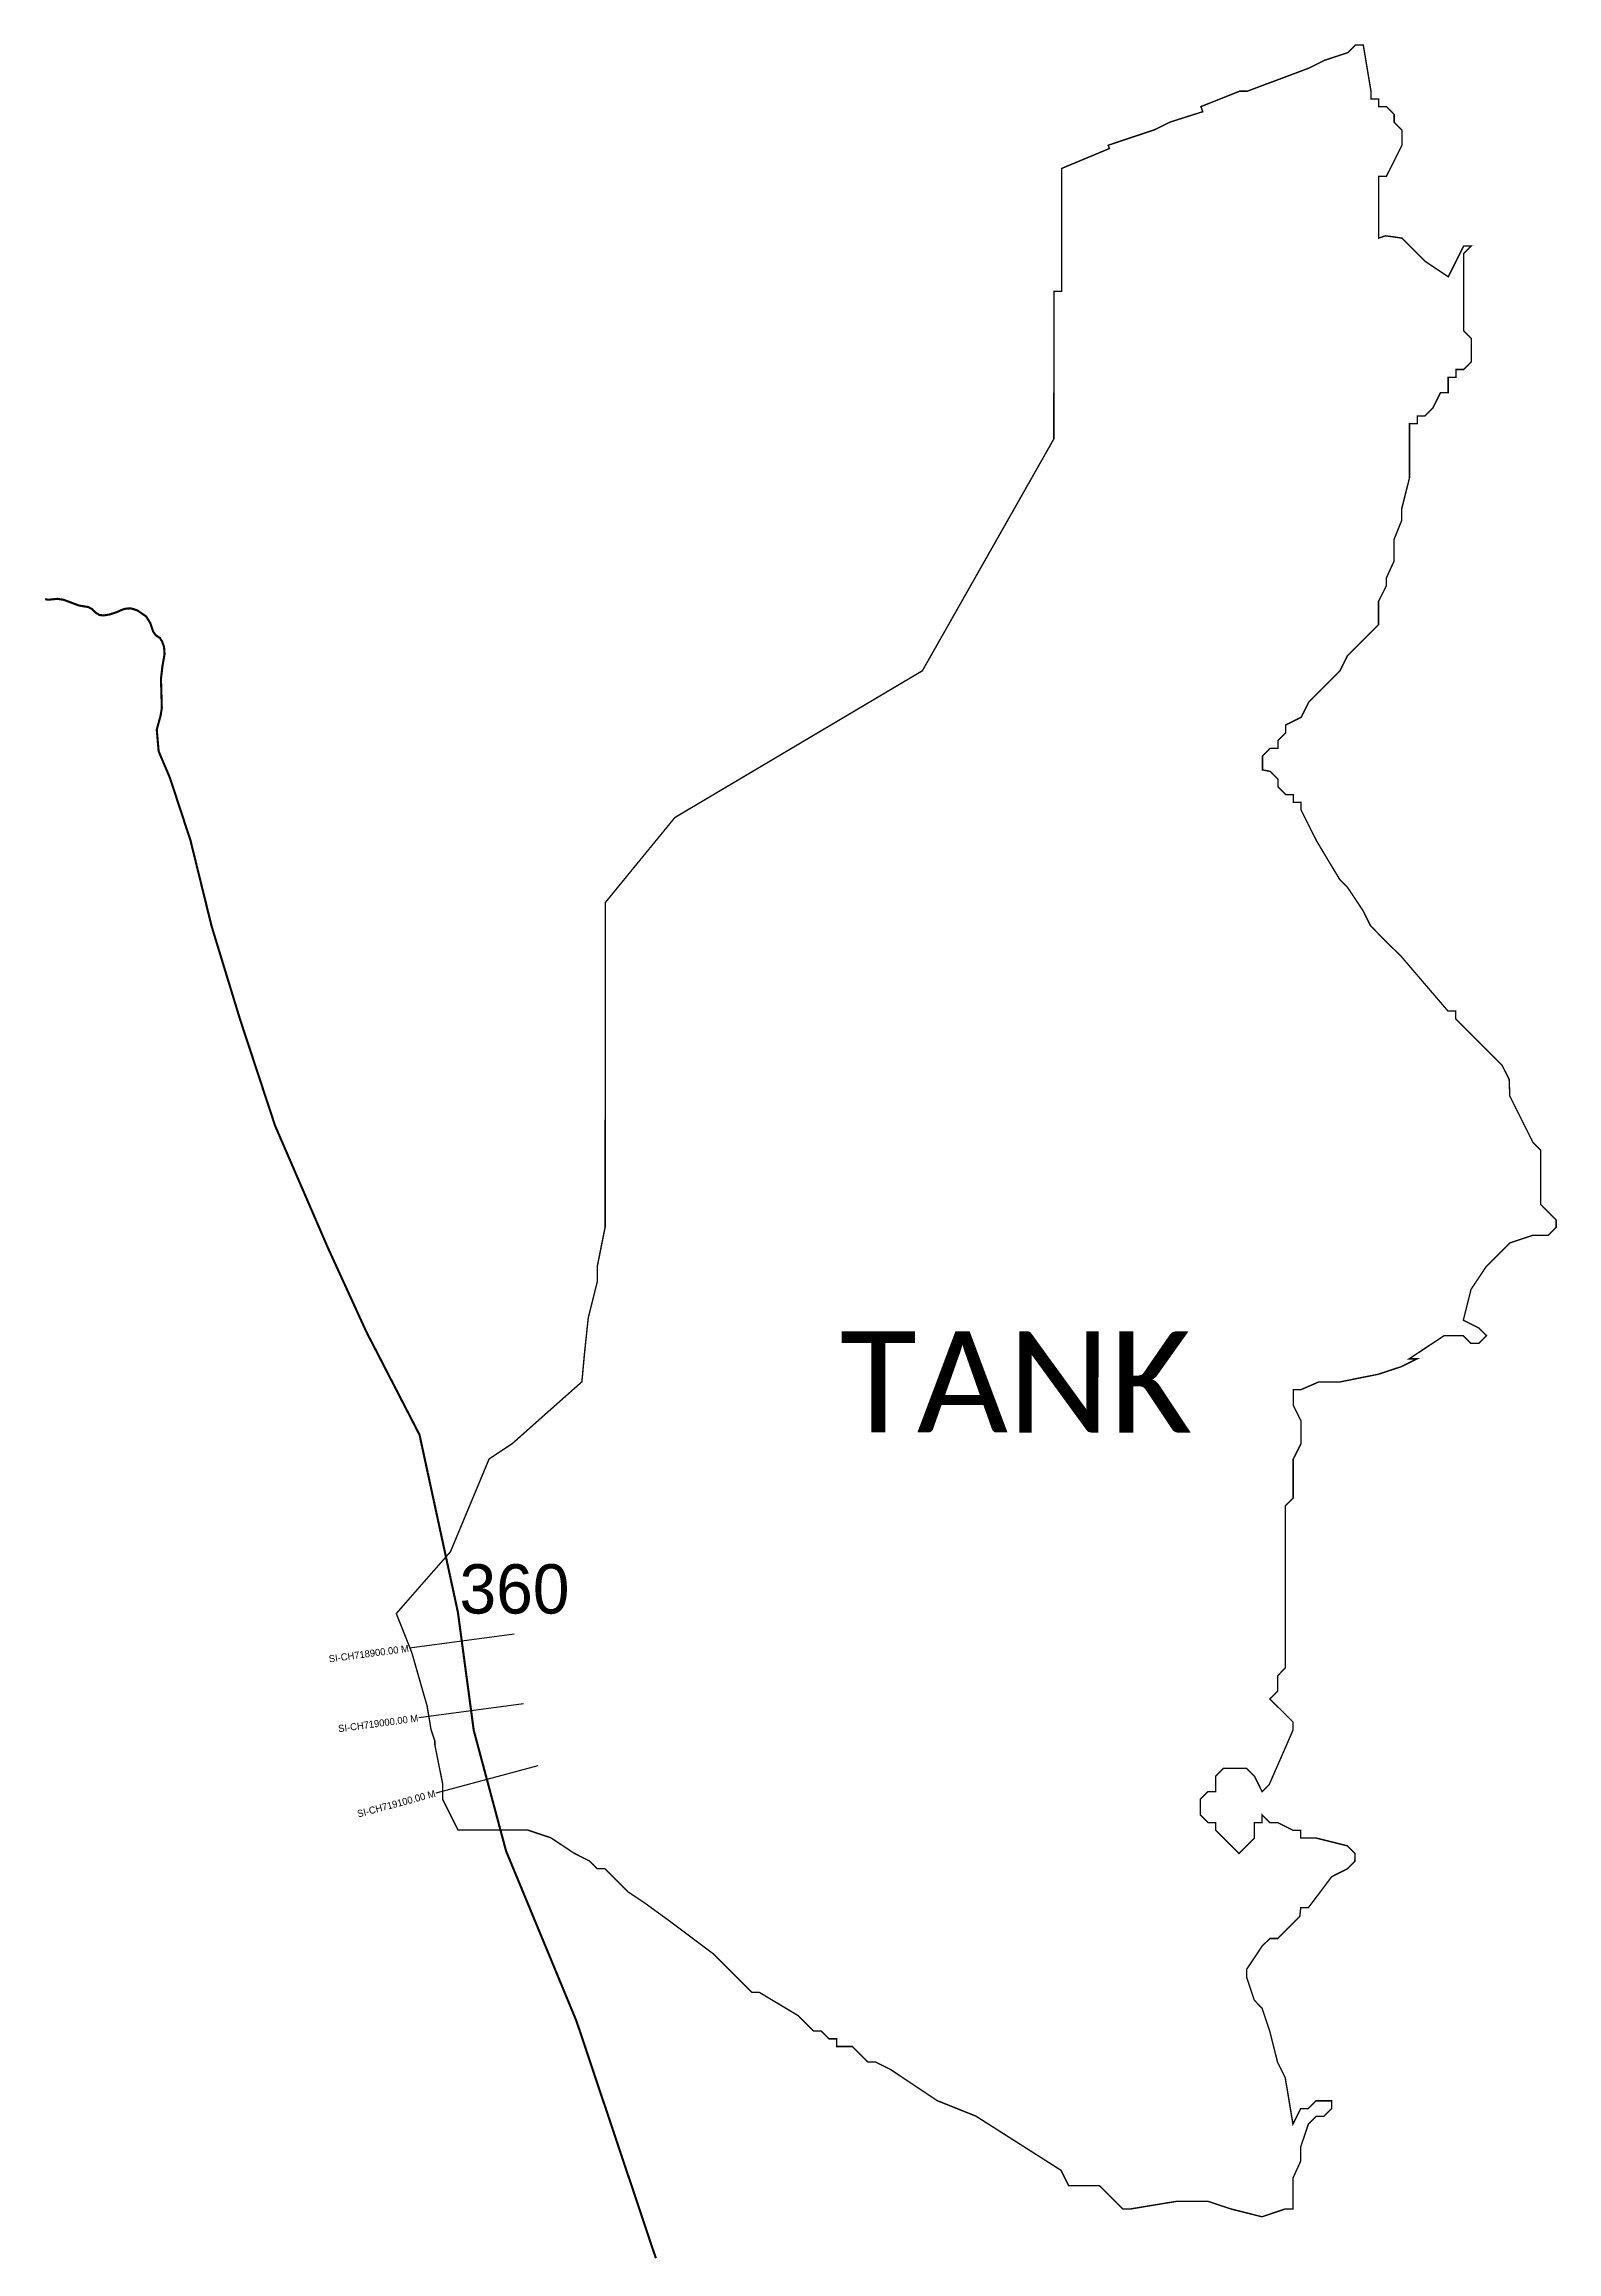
# Model space of a CAD drawing. Header units: metres. Extents: x 355286 to 357433, y 1743664 to 1748543.
# Drawn here: x 355286 to 357433, y 1745408 to 1748543 of the extents above; entities that cross this region are included whole.
import ezdxf
from ezdxf.enums import TextEntityAlignment as Align

# ---------------------------------------------------------------- set-up
doc = ezdxf.new("R2010")
doc.units = ezdxf.units.M
for name, color, linetype in [('CS', 134, 'Continuous'), ('CSMark', 6, 'Continuous'), ('NATURALLY PROTECTED', 3, 'Continuous'), ('VILLAGE NAME', 250, 'Continuous')]:
    doc.layers.add(name, color=color, linetype=linetype)

msp = doc.modelspace()

# ---------------------------------------------------------------- linework, layer by layer
at = {"color": 6, "const_width": 2}
msp.add_lwpolyline([(356730.4, 1748366.9), (356798.3, 1748395.2), (356796.3, 1748399.8), (356862.2, 1748421.8), (356884.2, 1748432.7), (356930.8, 1748447.5), (356928.1, 1748454.7), (356983, 1748476.6), (356993.9, 1748476.6), (357081.8, 1748509.5), (357103.7, 1748520.5), (357136.7, 1748531.4), (357147.7, 1748542.4), (357158.6, 1748542.4), (357167.8, 1748487.5), (357169.6, 1748476.6), (357169.6, 1748465.6), (357180.6, 1748465.6), (357180.6, 1748454.6), (357191.5, 1748454.6), (357202.5, 1748443.6), (357202.5, 1748432.6), (357213.5, 1748421.6), (357213.5, 1748399.7), (357191.5, 1748355.8), (357180.5, 1748355.8), (357180.5, 1748268), (357190.4, 1748271.2), (357213.4, 1748268), (357246.4, 1748235), (357279.3, 1748213), (357301.3, 1748256.9), (357312.2, 1748256.9), (357301.3, 1748246), (357301.2, 1748136.2), (357312.2, 1748125.2), (357312.2, 1748092.3), (357301.2, 1748081.3), (357290.2, 1748081.3), (357290.2, 1748070.3), (357279.2, 1748070.3), (357279.2, 1748048.3), (357268.3, 1748048.4), (357257.3, 1748026.4), (357246.3, 1748015.4), (357235.3, 1748015.4), (357235.3, 1748004.5), (357224.3, 1748004.5), (357224.3, 1747927.6), (357213.3, 1747883.7), (357213.3, 1747867.2), (357202.3, 1747839.8), (357202.3, 1747809), (357191.3, 1747784.9), (357191.3, 1747773.9), (357180.3, 1747752), (357180.3, 1747719), (357136.4, 1747675.2), (357125.4, 1747653.2), (357081.5, 1747609.3), (357070.5, 1747587.4), (357048.5, 1747576.4), (357048.5, 1747565.4), (357037.5, 1747554.4), (357037.5, 1747543.4), (357026.6, 1747543.4), (357015.6, 1747532.5), (357015.6, 1747512.6), (357026.6, 1747510.5), (357037.5, 1747499.5), (357037.5, 1747488.6), (357048.5, 1747477.6), (357059.5, 1747477.6), (357059.5, 1747466.6), (357070.4, 1747466.6), (357070.4, 1747455.6), (357092.4, 1747411.7), (357108.8, 1747384.2), (357121.9, 1747362.5), (357125.3, 1747356.8), (357136.3, 1747345.8), (357141.4, 1747338.1), (357151.1, 1747323.5), (357158.7, 1747312), (357162.3, 1747304.6), (357165, 1747299.2), (357168, 1747293.3), (357169.2, 1747290.9), (357190.6, 1747269.4), (357213.1, 1747247), (357278.9, 1747170.1), (357289.9, 1747170.1), (357289.9, 1747159.1), (357336.4, 1747112.5), (357355.7, 1747093.2), (357365.8, 1747073.1), (357366.7, 1747049.3), (357399.6, 1746983.4), (357410.6, 1746972.4), (357410.5, 1746895.6), (357432.5, 1746873.6), (357432.5, 1746862.7), (357421.5, 1746851.7), (357399.6, 1746851.7), (357366.6, 1746840.7), (357333.7, 1746807.8), (357311.7, 1746774.9), (357300.7, 1746731), (357322.6, 1746720), (357333.6, 1746709), (357322.6, 1746698), (357311.7, 1746698), (357300.7, 1746709), (357273.3, 1746709), (357223.8, 1746676.1), (357234.8, 1746676.1), (357224.6, 1746671), (357215, 1746666.2), (357213.3, 1746665.4), (357212.9, 1746665.1), (357202.8, 1746661.8), (357198.4, 1746660.3), (357179.9, 1746654.2), (357155.2, 1746649.3), (357129.5, 1746644.1), (357125, 1746643.2), (357095.1, 1746643.2), (357070.1, 1746632.3), (357059.2, 1746632.3), (357059.2, 1746610.3), (357070.1, 1746588.3), (357070.1, 1746555.4), (357059.1, 1746533.5), (357059.1, 1746478.6), (357048.1, 1746467.6), (357048.1, 1746352.3), (357048, 1746295.2), (357048, 1746237.1), (357037.1, 1746226.1), (357037, 1746204.1), (357026.1, 1746193.1), (357059, 1746160.2), (357059, 1746149.2), (357050.6, 1746129.7), (357025.1, 1746071.5), (357015, 1746061.4), (357004.1, 1746083.4), (356993.1, 1746094.4), (356960.1, 1746094.4), (356949.2, 1746083.4), (356949.2, 1746061.4), (356938.2, 1746061.5), (356927.2, 1746050.5), (356927.2, 1746028.5), (356938.2, 1746017.5), (356949.2, 1746017.5), (356949.1, 1746006.6), (356982.1, 1745973.6), (357004, 1745995.5), (357004, 1746017.5), (357015, 1746017.5), (357015, 1746028.5), (357026, 1746017.5), (357037, 1746017.5), (357058.9, 1746006.5), (357069.9, 1746006.5), (357069.9, 1745995.5), (357091.9, 1745995.5), (357135.8, 1745984.5), (357146.8, 1745973.6), (357146.7, 1745962.6), (357135.7, 1745951.6), (357113.8, 1745940.6), (357080.8, 1745896.7), (357069.9, 1745896.7), (357068.5, 1745884.4), (357036.9, 1745852.8), (357026, 1745852.8), (357014.9, 1745841.8), (356993, 1745808.9), (356993, 1745798), (357004, 1745765), (357014.9, 1745754), (357025.9, 1745721.1), (357036.9, 1745677.2), (357047.8, 1745655.2), (357058.8, 1745589.3), (357069.8, 1745611.3), (357080.7, 1745611.3), (357091.7, 1745622.3), (357113.7, 1745622.3), (357113.7, 1745611.3), (357102.7, 1745600.3), (357091.7, 1745600.3), (357080.7, 1745589.3), (357069.7, 1745556.4), (357069.7, 1745536.4), (357058.8, 1745512.5), (357058.7, 1745468.6), (357047.7, 1745468.6), (357014.8, 1745457.6), (356970.9, 1745468.6), (356938, 1745479.6), (356894.1, 1745479.6), (356868.8, 1745475.4), (356828.2, 1745468.7), (356817.2, 1745468.7), (356784.3, 1745501.6), (356740.4, 1745501.6), (356729.4, 1745523.6), (356608.7, 1745600.5), (356553.8, 1745622.5), (356488, 1745666.4), (356466, 1745677.4), (356455, 1745677.4), (356433.1, 1745699.4), (356411.1, 1745699.4), (356411.1, 1745710.3), (356400.1, 1745710.3), (356389.2, 1745721.3), (356378.2, 1745721.3), (356356.2, 1745743.3), (356301.3, 1745776.2), (356290.4, 1745776.2), (356235.5, 1745831.2), (356170.3, 1745880.1), (356138.3, 1745903.3), (356114.8, 1745919), (356081.9, 1745952), (356070.9, 1745952), (356059.9, 1745962.9), (356038, 1745974), (356005, 1745995.9), (355972.1, 1746006.9), (355922.7, 1746006.9), (355873.3, 1746006.9), (355851.3, 1746050.8), (355851.4, 1746072.8), (355840.4, 1746127.7), (355840.4, 1746133.2), (355834.9, 1746149.7), (355829.5, 1746182.6), (355807.5, 1746259.4), (355785.6, 1746314.3), (355822.8, 1746356.9), (355862.5, 1746402.1), (355917.4, 1746533.9), (355950.4, 1746555.8), (356049.2, 1746643.6), (356052.7, 1746682.3), (356058.2, 1746734.5), (356071.2, 1746786.3), (356071.2, 1746808.3), (356082.2, 1746863.2), (356082.4, 1747324.2), (356181.2, 1747445), (356532.6, 1747653.4), (356719.3, 1747982.7), (356719.4, 1748191.3), (356719.5, 1748192.2), (356730.4, 1748192.2), (356730.4, 1748366.9), (356730.4, 1748366.9)], dxfattribs=at)
at = {"layer": 'CS'}
for p, q in [((355952.9, 1746285.2), (355804.3, 1746265.2)), ((355966.2, 1746186.1), (355817.6, 1746166.1)), ((355986.7, 1746098.2), (355841.8, 1746059.4))]:
    msp.add_line(p, q, dxfattribs=at)
at = {"layer": 'NATURALLY PROTECTED', "const_width": 3, "flags": 128}
msp.add_lwpolyline([(355287.1, 1747755.2), (355291.5, 1747754.3), (355304.4, 1747755.6), (355313.5, 1747754.2), (355335.3, 1747746), (355342.9, 1747744.8), (355348.2, 1747744), (355353.8, 1747741), (355359.1, 1747735.8), (355364.2, 1747732.6), (355370.4, 1747732), (355379, 1747733.5), (355388.5, 1747736.6), (355397, 1747740.4), (355401.8, 1747741.7), (355409.2, 1747742), (355418, 1747739.1), (355430.3, 1747730.8), (355436.2, 1747721.4), (355440.3, 1747709.2), (355444.1, 1747703.9), (355449.9, 1747700.1), (355453, 1747695.3), (355455.8, 1747687.6), (355456.6, 1747677.1), (355453.5, 1747659.5), (355451.5, 1747641.9), (355452.7, 1747600.5), (355450.9, 1747589.4), (355445.5, 1747569.9), (355448.2, 1747539.1), (355464.3, 1747501.1), (355493.4, 1747412.5), (355523.3, 1747290.9), (355564, 1747157.6), (355613.5, 1747007.4), (355688.5, 1746833.9), (355743.1, 1746714.6), (355818.6, 1746568.3), (355873.1, 1746316.3), (355895.6, 1746148.5), (355941.5, 1745977.1), (356041.4, 1745735.7), (356154.2, 1745398.7)], dxfattribs=at)

# ---------------------------------------------------------------- texts
at = {"insert": (355875.4, 1746384.4), "char_height": 70, "attachment_point": 1}
msp.add_mtext_dynamic_manual_height_columns('360', width=95.172, gutter_width=1, heights=[0], dxfattribs=at)
at = {"layer": 'CSMark'}
for s, rotation, p in [('SI-CH718900.00 M', 7.6475, (355803.3, 1746265.1)), ('SI-CH719000.00 M', 7.6475, (355816.6, 1746166)), ('SI-CH719100.00 M', 14.9804, (355840.9, 1746059.1))]:
    msp.add_text(s, height=10, rotation=rotation, dxfattribs=at).set_placement(p, align=Align.MIDDLE_RIGHT)
at = {"layer": 'VILLAGE NAME', "insert": (356415.6, 1746715.3), "char_height": 143.7, "attachment_point": 1, "rotation": 359.9793}
msp.add_mtext_dynamic_manual_height_columns('{\\fCalibri|b0|i0|c0|p34;TANK}', width=1418, gutter_width=718.5, heights=[0], dxfattribs=at)

doc.saveas('drawing.dxf')
